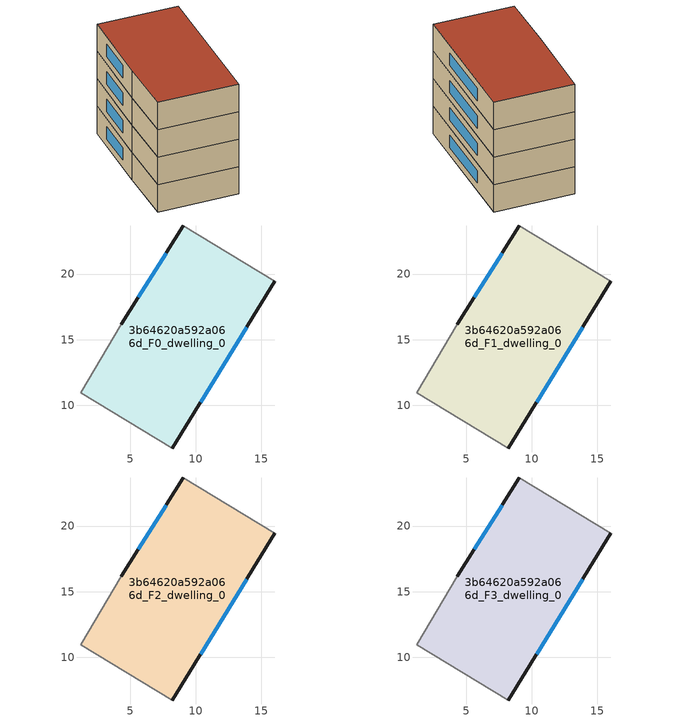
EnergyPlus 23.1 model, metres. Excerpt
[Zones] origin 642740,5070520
3b64620a592a066d_F0_dwelling_0
 floor ground (EU_floor_Construction): 16.04,19.45 8.23,6.75 1.23,10.95 4.33,16.16 9.04,23.66 z0
 wall outside (EU_wall_Construction): 9.04,23.66 4.33,16.16 / 8.23,6.75 16.04,19.45 z0:3
 wall adiabatic (EU_wall_Construction): 4.33,16.16 1.23,10.95 8.23,6.75 / 16.04,19.45 9.04,23.66 z0:3
 window (EU_Window_Construction): 7.74,21.59 5.63,18.22 / 10.38,10.24 13.89,15.96 z0.83:2.17
3b64620a592a066d_F1_dwelling_0
 floor to 3b64620a592a066d_F0_dwelling_0 (EU_floor_Construction): 16.04,19.45 8.23,6.75 1.23,10.95 4.33,16.16 9.04,23.66 z3
 wall outside (EU_wall_Construction): 9.04,23.66 4.33,16.16 / 8.23,6.75 16.04,19.45 z3:6
 wall adiabatic (EU_wall_Construction): 4.33,16.16 1.23,10.95 8.23,6.75 / 16.04,19.45 9.04,23.66 z3:6
 window (EU_Window_Construction): 7.74,21.59 5.63,18.22 / 10.38,10.24 13.89,15.96 z3.83:5.17
3b64620a592a066d_F2_dwelling_0
 floor to 3b64620a592a066d_F1_dwelling_0 (EU_floor_Construction): 16.04,19.45 8.23,6.75 1.23,10.95 4.33,16.16 9.04,23.66 z6
 wall outside (EU_wall_Construction): 9.04,23.66 4.33,16.16 / 8.23,6.75 16.04,19.45 z6:9
 wall adiabatic (EU_wall_Construction): 4.33,16.16 1.23,10.95 8.23,6.75 / 16.04,19.45 9.04,23.66 z6:9
 window (EU_Window_Construction): 7.74,21.59 5.63,18.22 / 10.38,10.24 13.89,15.96 z6.83:8.17
3b64620a592a066d_F3_dwelling_0
 floor to 3b64620a592a066d_F2_dwelling_0 (EU_floor_Construction): 16.04,19.45 8.23,6.75 1.23,10.95 4.33,16.16 9.04,23.66 z9
 wall outside (EU_wall_Construction): 9.04,23.66 4.33,16.16 / 8.23,6.75 16.04,19.45 z9:12
 wall adiabatic (EU_wall_Construction): 4.33,16.16 1.23,10.95 8.23,6.75 / 16.04,19.45 9.04,23.66 z9:12
 window (EU_Window_Construction): 7.74,21.59 5.63,18.22 / 10.38,10.24 13.89,15.96 z9.83:11.17
 roof outside (EU_roof_Construction): 8.23,6.75 16.04,19.45 9.04,23.66 4.33,16.16 1.23,10.95 z12
[Building]
EU S2 Campaign: North Axis=0; Terrain=City; Solar Distribution=FullExterior
[Site:Location]
Lyon-Bron: Latitude=45.75; Longitude=5; Time Zone=1; Elevation=198
[SizingPeriod:WeatherFileDays]
AnnualSizingPeriod: Begin Month=1; Begin Day of Month=1; End Month=12; End Day of Month=31; Day of Week for Start Day=Monday; Use Weather File Daylight Saving Period=No; Use Weather File Rain and Snow Indicators=No
[MATERIAL]
EU_InternalMass_Material: Roughness=MediumRough; Thickness=0.1; Conductivity=1; Density=1800; Specific Heat=900; Thermal Absorptance=0.9; Solar Absorptance=0.7; Visible Absorptance=0.7
[MATERIAL:NOMASS] Roughness=MediumRough; Thermal Absorptance=0.9; Solar Absorptance=0.7; Visible Absorptance=0.7
Name | Thermal Resistance
EU_wall_NoMass | 0.87146
EU_roof_NoMass | 0.842276
EU_floor_NoMass | 0.496999
[WINDOWMATERIAL:SIMPLEGLAZINGSYSTEM]
EU_Window_SimpleGlazing: UFactor=2.2525; Solar Heat Gain Coefficient=0.76; Visible Transmittance=0.76
[CONSTRUCTION]
EU_wall_Construction: EU_wall_NoMass
EU_roof_Construction: EU_roof_NoMass
EU_floor_Construction: EU_floor_NoMass
EU_InternalMass_Construction: EU_InternalMass_Material
EU_Window_Construction: EU_Window_SimpleGlazing
[ZONE] Type=1; Multiplier=1; Ceiling Height=autocalculate; Floor Area=autocalculate; Part of Total Floor Area=Yes
Name | Volume
3b64620a592a066d_F0_dwelling_0; 3b64620a592a066d_F1_dwelling_0; 3b64620a592a066d_F2_dwelling_0 | 367.28
3b64620a592a066d_F3_dwelling_0 | 1101.84
[INTERNALMASS] Construction=EU_InternalMass_Construction; Surface Area=122.427
Name | Zone or ZoneList
3b64620a592a066d_F0_dwelling_0_EU_InternalMass | 3b64620a592a066d_F0_dwelling_0
3b64620a592a066d_F1_dwelling_0_EU_InternalMass | 3b64620a592a066d_F1_dwelling_0
3b64620a592a066d_F2_dwelling_0_EU_InternalMass | 3b64620a592a066d_F2_dwelling_0
3b64620a592a066d_F3_dwelling_0_EU_InternalMass | 3b64620a592a066d_F3_dwelling_0
[OTHEREQUIPMENT] Fuel Type=Electricity; Design Level Calculation Method=Watts/Area; Power per Zone Floor Area=1; Fraction Latent=0; Fraction Radiant=0; Fraction Lost=0; Carbon Dioxide Generation Rate=0; EndUse Subcategory=EU_Step8_InternalGains
Name | Zone or ZoneList or Space or SpaceList | Schedule
EU_Step8_InternalGain_3b64620a592a066d_F0_dwelling_0_f000 | 3b64620a592a066d_F0_dwelling_0 | EU_Step8_GainSchedule_3b64620a592a066d_F0_dwelling_0_f000
EU_Step8_InternalGain_3b64620a592a066d_F1_dwelling_0_f000 | 3b64620a592a066d_F1_dwelling_0 | EU_Step8_GainSchedule_3b64620a592a066d_F1_dwelling_0_f000
EU_Step8_InternalGain_3b64620a592a066d_F2_dwelling_0_f000 | 3b64620a592a066d_F2_dwelling_0 | EU_Step8_GainSchedule_3b64620a592a066d_F2_dwelling_0_f000
EU_Step8_InternalGain_3b64620a592a066d_F3_dwelling_0_f000 | 3b64620a592a066d_F3_dwelling_0 | EU_Step8_GainSchedule_3b64620a592a066d_F3_dwelling_0_f000
[ZONEVENTILATION:DESIGNFLOWRATE] Schedule=EU_AlwaysOn; Design Flow Rate Calculation Method=AirChanges/Hour; Air Changes per Hour=0.425; Ventilation Type=Natural; Fan Pressure Rise=0; Fan Total Efficiency=1; Constant Term Coefficient=1; Temperature Term Coefficient=0; Velocity Term Coefficient=0; Velocity Squared Term Coefficient=0; Minimum Indoor Temperature=-100; Maximum Indoor Temperature=100; Delta Temperature=-100; Minimum Outdoor Temperature=-100; Maximum Outdoor Temperature=100; Maximum Wind Speed=40
Name | Zone or ZoneList or Space or SpaceList
EU_ConstantAir_3b64620a592a066d_F0_dwelling_0 | 3b64620a592a066d_F0_dwelling_0
EU_ConstantAir_3b64620a592a066d_F1_dwelling_0 | 3b64620a592a066d_F1_dwelling_0
EU_ConstantAir_3b64620a592a066d_F2_dwelling_0 | 3b64620a592a066d_F2_dwelling_0
EU_ConstantAir_3b64620a592a066d_F3_dwelling_0 | 3b64620a592a066d_F3_dwelling_0
[HVACTEMPLATE:THERMOSTAT] Constant Heating Setpoint=20; Constant Cooling Setpoint=50
EU_HeatOnly_3b64620a592a066d_F0_dwelling_0; EU_HeatOnly_3b64620a592a066d_F1_dwelling_0; EU_HeatOnly_3b64620a592a066d_F2_dwelling_0; EU_HeatOnly_3b64620a592a066d_F3_dwelling_0
[HVACTEMPLATE:ZONE:IDEALLOADSAIRSYSTEM] System Availability Schedule=EU_AlwaysOn; Maximum Heating Supply Air Temperature=50; Minimum Cooling Supply Air Temperature=13; Maximum Heating Supply Air Humidity Ratio=0.0156; Minimum Cooling Supply Air Humidity Ratio=0.0077; Heating Limit=NoLimit; Cooling Limit=NoLimit; Heating Availability Schedule=EU_AlwaysOn; Cooling Availability Schedule=EU_CoolingOff; Dehumidification Control Type=ConstantSensibleHeatRatio; Cooling Sensible Heat Ratio=0.7; Dehumidification Setpoint=60; Humidification Control Type=None; Humidification Setpoint=30; Outdoor Air Method=None; Outdoor Air Flow Rate per Person=0.00944; Outdoor Air Flow Rate per Zone Floor Area=0; Outdoor Air Flow Rate per Zone=0; Demand Controlled Ventilation Type=None; Outdoor Air Economizer Type=NoEconomizer; Heat Recovery Type=None; Sensible Heat Recovery Effectiveness=0.7; Latent Heat Recovery Effectiveness=0.65
Name | Template Thermostat
3b64620a592a066d_F0_dwelling_0 | EU_HeatOnly_3b64620a592a066d_F0_dwelling_0
3b64620a592a066d_F1_dwelling_0 | EU_HeatOnly_3b64620a592a066d_F1_dwelling_0
3b64620a592a066d_F2_dwelling_0 | EU_HeatOnly_3b64620a592a066d_F2_dwelling_0
3b64620a592a066d_F3_dwelling_0 | EU_HeatOnly_3b64620a592a066d_F3_dwelling_0
[SIZING:ZONE] Zone Cooling Design Supply Air Temperature Input Method=SupplyAirTemperature; Zone Cooling Design Supply Air Temperature=13; Zone Heating Design Supply Air Temperature Input Method=SupplyAirTemperature; Zone Heating Design Supply Air Temperature=50; Zone Cooling Design Supply Air Humidity Ratio=0.008; Zone Heating Design Supply Air Humidity Ratio=0.008; Cooling Design Air Flow Method=DesignDay; Cooling Design Air Flow Rate=0; Cooling Minimum Air Flow per Zone Floor Area=0.000762; Cooling Minimum Air Flow=0; Cooling Minimum Air Flow Fraction=0.2; Heating Design Air Flow Method=DesignDay; Heating Design Air Flow Rate=0; Heating Maximum Air Flow per Zone Floor Area=0.002032; Heating Maximum Air Flow=0.141576; Heating Maximum Air Flow Fraction=0.3; Account for Dedicated Outdoor Air System=No; Dedicated Outdoor Air System Control Strategy=NeutralSupplyAir; Dedicated Outdoor Air Low Setpoint Temperature for Design=autosize; Dedicated Outdoor Air High Setpoint Temperature for Design=autosize; Zone Load Sizing Method=Sensible Load Only No Latent Load; Zone Latent Cooling Design Supply Air Humidity Ratio Input Method=HumidityRatioDifference; Zone Cooling Design Supply Air Humidity Ratio Difference=0.005; Zone Latent Heating Design Supply Air Humidity Ratio Input Method=HumidityRatioDifference; Zone Humidification Design Supply Air Humidity Ratio Difference=0.005
3b64620a592a066d_F0_dwelling_0; 3b64620a592a066d_F1_dwelling_0; 3b64620a592a066d_F2_dwelling_0; 3b64620a592a066d_F3_dwelling_0
[SCHEDULE:CONSTANT]
Name | Hourly Value
EU_AlwaysOn | 1
EU_CoolingOff | 0
[SCHEDULE:FILE] Column Number=1; Rows to Skip at Top=0; Number of Hours of Data=8760; Column Separator=Comma; Interpolate to Timestep=No; Minutes per Item=60; Adjust Schedule for Daylight Savings=Yes
Name | File
EU_Step8_GainSchedule_3b64620a592a066d_F0_dwelling_0_f000 | ../../schedules/3b64620a592a066d/3b64620a592a066d_F0_dwelling_0_f000_gain.csv
EU_Step8_GainSchedule_3b64620a592a066d_F1_dwelling_0_f000 | ../../schedules/3b64620a592a066d/3b64620a592a066d_F1_dwelling_0_f000_gain.csv
EU_Step8_GainSchedule_3b64620a592a066d_F2_dwelling_0_f000 | ../../schedules/3b64620a592a066d/3b64620a592a066d_F2_dwelling_0_f000_gain.csv
EU_Step8_GainSchedule_3b64620a592a066d_F3_dwelling_0_f000 | ../../schedules/3b64620a592a066d/3b64620a592a066d_F3_dwelling_0_f000_gain.csv
